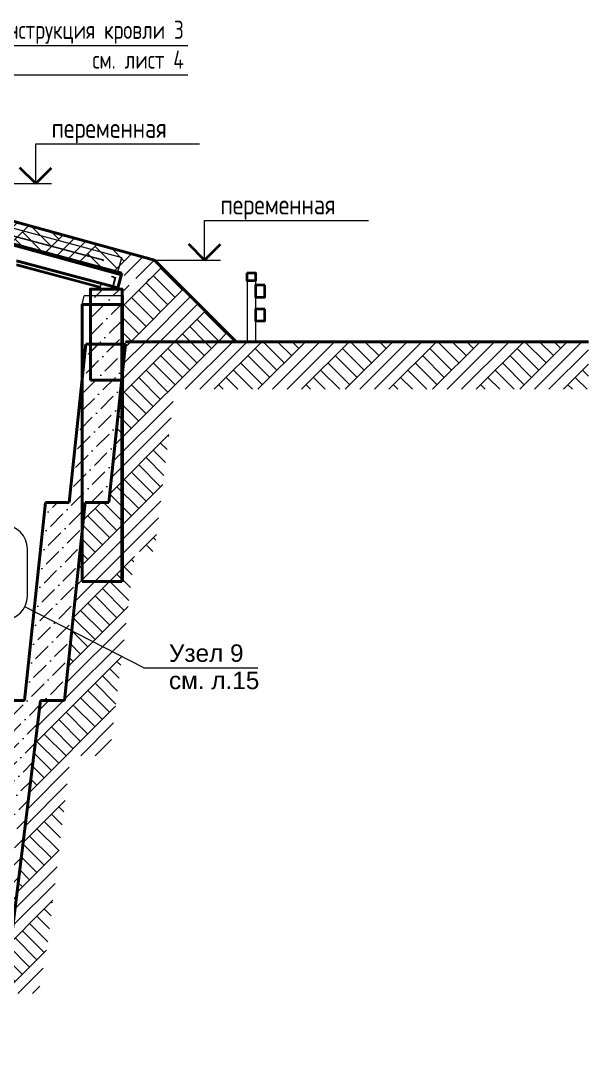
# Model space of a CAD drawing. Header units: millimetres. Extents: x 38742 to 206544, y -3832 to 13261.
# Drawn here: x 73977 to 81152, y -1420 to 11586 of the extents above; entities that cross this region are included whole.
import ezdxf

# ---------------------------------------------------------------- set-up
doc = ezdxf.new("R2010")
doc.units = ezdxf.units.MM
doc.header["$MEASUREMENT"] = 0
for name, color, linetype in [('- Спрятан', 7, 'Continuous'), ('крыша', 7, 'Continuous'), ('перекрытие', 7, 'Continuous'), ('подп стены Инжзащита', 7, 'Continuous'), ('чертеж', 7, 'Continuous')]:
    doc.layers.add(name, color=color, linetype=linetype)
for name, color, linetype, lineweight in [('- Спрятан_Ном._пера__96', 7, 'Continuous', 13), ('0_Ном._пера__95', 251, 'Continuous', 13), ('0_Ном._пера__97', 7, 'Continuous', 20), ('0_Ном._пера__99', 7, 'Continuous', 40), ('крыша_Ном._пера__97', 7, 'Continuous', 20), ('крыша_Ном._пера__99', 7, 'Continuous', 40), ('линии_Ном._пера__99', 7, 'Continuous', 40), ('перекрытие_Ном._пера__96', 7, 'Continuous', 13), ('подп стены Инжзащита_Ном._пера__96', 7, 'Continuous', 13), ('подп стены Инжзащита_Ном._пера__97', 7, 'Continuous', 20), ('подп стены Инжзащита_Ном._пера__99', 7, 'Continuous', 40), ('стены02_Ном._пера__96', 7, 'Continuous', 13), ('стены02_Ном._пера__99', 7, 'Continuous', 40), ('текст_Ном._пера__1', 7, 'Continuous', 25), ('текст_Ном._пера__96', 7, 'Continuous', 13), ('чертеж_Ном._пера__96', 7, 'Continuous', 13), ('чертеж_Ном._пера__98', 7, 'Continuous', 35)]:
    doc.layers.add(name, color=color, linetype=linetype, lineweight=lineweight)
doc.styles.add('СГЕНЕРИР_СТИЛЬ_1', font='gost_2_304-81_type.ttf')
doc.styles.add('СГЕНЕРИР_СТИЛЬ_2', font='arial.ttf')
pattern_1 = [(45, (0, 0), (-275.7716, 275.7716), []), (45, (-91.9, 91.9), (-551.543, 551.543), []), (45, (-183.85, 183.85), (-551.543, 551.543), []), (135, (-275.77, 275.77), (91.92388, 91.92388), [390, -390])]
pattern_2 = [(45, (0, 0), (-212.132, 212.132), [225, -75, 0, -75]), (45, (26.52, 238.65), (-212.132, 212.132), [225, -75, 0, -75])]

# ---------------------------------------------------------------- blocks, each defined once
blk = doc.blocks.new('Элемент разреза_1_2')
at = {"layer": 'крыша_Ном._пера__99', "linetype": 'Continuous'}
for p, q in [((71806, 9120), (71856, 9307)), ((75256, 8396), (71856, 9307)), ((73856, 8571), (71806, 9120)), ((75206, 8209), (73926, 8552)), ((75206, 8209), (75256, 8396))]:
    blk.add_line(p, q, dxfattribs=at)
blk = doc.blocks.new('Элемент разреза_2_2')
at = {"layer": 'подп стены Инжзащита_Ном._пера__96', "linetype": 'Continuous'}
for p, q in [((74755, 8000), (74779, 8111)), ((75279, 8111), (74779, 8111)), ((75255, 8000), (75279, 8111)), ((75279, 7500), (75279, 8111)), ((75279, 4500), (75279, 7273)), ((75279, 4500), (75255, 4500))]:
    blk.add_line(p, q, dxfattribs=at)
at = {"layer": 'подп стены Инжзащита_Ном._пера__99', "linetype": 'Continuous'}
for p, q in [((74755, 8000), (75255, 8000)), ((74755, 4500), (74755, 8000)), ((75255, 4500), (75255, 8000)), ((74755, 4500), (75255, 4500))]:
    blk.add_line(p, q, dxfattribs=at)
blk = doc.blocks.new('Элемент разреза_14_2')
at = {"layer": 'подп стены Инжзащита_Ном._пера__96', "linetype": 'Continuous'}
h = blk.add_hatch(dxfattribs=at)
h.set_pattern_fill('Ж_Б_2_0002', color=256, style=0, pattern_type=2)
h.set_pattern_definition(pattern_2)
h.paths.add_polyline_path([(73860, 0), (74228, 3000), (73725, 3000), (73356, 0)])
at = {"layer": 'подп стены Инжзащита_Ном._пера__99', "linetype": 'Continuous'}
for p, q in [((73356, 0), (73725, 3000)), ((73725, 3000), (74027, 3000)), ((73860, 0), (74228, 3000)), ((73356, 0), (73860, 0))]:
    blk.add_line(p, q, dxfattribs=at)
blk = doc.blocks.new('Элемент разреза_15_2')
at = {"layer": 'подп стены Инжзащита_Ном._пера__96', "linetype": 'Continuous'}
h = blk.add_hatch(dxfattribs=at)
h.set_pattern_fill('Ж_Б_2_0002', color=256, style=0, pattern_type=2)
h.set_pattern_definition(pattern_2)
h.paths.add_polyline_path([(74530, 3000), (74793, 5500), (74290, 5500), (74027, 3000)])
at = {"layer": 'подп стены Инжзащита_Ном._пера__99', "linetype": 'Continuous'}
for p, q in [((74027, 3000), (74290, 5500)), ((74290, 5500), (74590, 5500)), ((74530, 3000), (74793, 5500)), ((74228, 3000), (74530, 3000))]:
    blk.add_line(p, q, dxfattribs=at)
blk = doc.blocks.new('Элемент разреза_16_2')
at = {"layer": 'крыша_Ном._пера__97', "linetype": 'Continuous'}
for p in [(72316, 9384), (75206, 8409)]:
    blk.add_line(p, (75256, 8596), dxfattribs=at)
blk = doc.blocks.new('Элемент разреза_41_2')
at = {"layer": '- Спрятан_Ном._пера__96', "linetype": 'Continuous'}
for p, q in [((72316, 9290), (75024, 8564)), ((72316, 9288), (75024, 8562)), ((72316, 9284), (75023, 8559)), ((75021, 8554), (75023, 8559)), ((75023, 8560), (75024, 8562)), ((75023, 8559), (75023, 8560)), ((75024, 8562), (75024, 8564))]:
    blk.add_line(p, q, dxfattribs=at)
blk = doc.blocks.new('Элемент разреза_42_2')
at = {"layer": '- Спрятан_Ном._пера__96', "linetype": 'Continuous'}
for p, q in [((72116, 8997), (73631, 8591)), ((72116, 8989), (73631, 8583)), ((72116, 8983), (73631, 8577)), ((72116, 8979), (73631, 8573)), ((72116, 8978), (73631, 8572)), ((73926, 8512), (74987, 8228)), ((73926, 8504), (74985, 8220)), ((73926, 8498), (74984, 8214)), ((73926, 8494), (74983, 8211)), ((73926, 8493), (74982, 8209)), ((74982, 8209), (74983, 8211)), ((74983, 8213), (74984, 8214)), ((74983, 8211), (74983, 8213)), ((74984, 8214), (74985, 8220)), ((74985, 8220), (74986, 8222)), ((74986, 8222), (74987, 8228)), ((74987, 8228), (74997, 8265))]:
    blk.add_line(p, q, dxfattribs=at)
blk = doc.blocks.new('Отметка высоты (ГОСТ)[13]_2', base_point=(76302, 8562))
at = {"layer": 'чертеж_Ном._пера__96', "linetype": 'Continuous'}
for p, q in [((76302, 8562), (76302, 9062)), ((76302, 9062), (78372, 9062)), ((75671, 8562), (76502, 8562))]:
    blk.add_line(p, q, dxfattribs=at)
at = {"layer": 'чертеж_Ном._пера__98', "linetype": 'Continuous'}
for q in [(76102, 8762), (76502, 8762)]:
    blk.add_line((76302, 8562), q, dxfattribs=at)
at = {"layer": 'чертеж_Ном._пера__96', "insert": (76502, 9070), "char_height": 250, "attachment_point": 7, "style": 'СГЕНЕРИР_СТИЛЬ_1'}
blk.add_mtext('{переменная\\A1{\\H.66x;\\S^  ;}}', dxfattribs=at)
blk = doc.blocks.new('Отметка высоты (ГОСТ)[14]_2', base_point=(74168, 9528))
at = {"layer": 'чертеж_Ном._пера__96', "linetype": 'Continuous'}
for p, q in [((74168, 9528), (74168, 10028)), ((74168, 10028), (76238, 10028)), ((73537, 9528), (74368, 9528))]:
    blk.add_line(p, q, dxfattribs=at)
at = {"layer": 'чертеж_Ном._пера__98', "linetype": 'Continuous'}
for q in [(73968, 9728), (74368, 9728)]:
    blk.add_line((74168, 9528), q, dxfattribs=at)
at = {"layer": 'чертеж_Ном._пера__96', "insert": (74368, 10037), "char_height": 250, "attachment_point": 7, "style": 'СГЕНЕРИР_СТИЛЬ_1'}
blk.add_mtext('{переменная\\A1{\\H.66x;\\S^  ;}}', dxfattribs=at)
blk = doc.blocks.new('Элемент разреза_63_2')
at = {"layer": 'подп стены Инжзащита_Ном._пера__96', "linetype": 'Continuous'}
h = blk.add_hatch(dxfattribs=at)
h.set_pattern_fill('Ж_Б_2_0002', color=256, style=0, pattern_type=2)
h.set_pattern_definition(pattern_2)
h.paths.add_polyline_path([(75093, 5500), (75303, 7500), (74800, 7500), (74590, 5500)])
at = {"layer": 'подп стены Инжзащита_Ном._пера__99', "linetype": 'Continuous'}
for p, q in [((74590, 5500), (74800, 7500)), ((74800, 7500), (75303, 7500)), ((75093, 5500), (75303, 7500)), ((74793, 5500), (75093, 5500))]:
    blk.add_line(p, q, dxfattribs=at)
blk = doc.blocks.new('Чертеж детали_2_2', base_point=(72698, 4616))
at = {"layer": 'перекрытие_Ном._пера__96', "linetype": 'Continuous'}
for p, q in [((73766, 5211), (71629, 5211)), ((71331, 4913), (71331, 4318)), ((74064, 4318), (74064, 4913)), ((75534, 3413), (74031, 4183)), ((71629, 4021), (73766, 4021)), ((75534, 3413), (75852, 3413)), ((75852, 3413), (76975, 3413))]:
    blk.add_line(p, q, dxfattribs=at)
for centre, start, end in [((71629, 4913), 90, 180), ((73766, 4913), 0, 90), ((71629, 4318), 180, 270), ((73766, 4318), 270, 0)]:
    blk.add_arc(centre, 298, start, end, dxfattribs=at)
at = {"layer": 'перекрытие_Ном._пера__96', "char_height": 220, "style": 'СГЕНЕРИР_СТИЛЬ_2'}
for s, insert, attachment_point in [('{Узел 9}', (75852, 3485), 7), ('{см. л.15}', (75852, 3363), 1)]:
    blk.add_mtext(s, dxfattribs=dict(at, insert=insert, attachment_point=attachment_point))

msp = doc.modelspace()

# ---------------------------------------------------------------- hatches: boundary and pattern name
at = {"layer": '0_Ном._пера__95', "linetype": 'Continuous'}
msp.add_hatch(color=256, dxfattribs=at).paths.add_polyline_path([(75144.9, 8227.5), (75096.9, 8240.4), (75097.5, 8242.7, -0.3888787), (75100.5, 8244.6), (75137, 8238.2, 0.3888787), (75144.8, 8243.1), (75168.1, 8330, 0.3888787), (75163.8, 8338.2), (75129, 8350.9, -0.3888787), (75127.3, 8354), (75128, 8356.3), (75176, 8343.5)])
at = {"layer": 'подп стены Инжзащита_Ном._пера__97', "linetype": 'Continuous'}
h = msp.add_hatch(dxfattribs=at)
h.set_pattern_fill('ГРУНТ_0002', color=256, style=0, pattern_type=2)
h.set_pattern_definition(pattern_1)
h.paths.add_polyline_path([(74793, 5500), (75093, 5500), (75306.3, 7529.8), (81151.6, 7529.8), (81151.6, 6929.8), (75923.2, 6929.8), (75667.3, 4880.2), (75423, 4880.2), (75099.5, 2300), (74609.5, 2300), (74322.6, -36.7), (74322.6, -53.3), (74286.8, -256.4), (74199.9, -700), (73668.5, -700), (73488.5, -1419.9), (72601.8, -1419.9), (72601.8, -810), (73022.6, -810), (73200.1, -100), (73722.6, -100), (73722.6, 0), (73858.1, -16.6), (74228.5, 3000), (74530.2, 3000)])
at = {"layer": 'стены02_Ном._пера__96', "linetype": 'Continuous'}
h = msp.add_hatch(dxfattribs=at)
h.set_pattern_fill('EARTH_0002', color=256, style=0, pattern_type=2)
h.set_pattern_definition(pattern_1)
h.paths.add_polyline_path([(72315.7, 9482.6), (75670.7, 8561.6), (75597.1, 8281.8), (72315.7, 9182.6)])
h = msp.add_hatch(dxfattribs=at)
h.set_pattern_fill('EARTH_0002', color=256, style=0, pattern_type=2)
h.set_pattern_definition(pattern_1)
h.paths.add_polyline_path([(75355.2, 8239.2), (75670.7, 8561.6), (76702.5, 7529.8), (75285.7, 7529.8), (75276.3, 8318)])
h = msp.add_hatch(dxfattribs=at)
h.set_pattern_fill('Ж_Б_2_0002', color=256, style=0, pattern_type=2)
h.set_pattern_definition(pattern_2)
h.paths.add_polyline_path([(74858.3, 7045.9), (75258.3, 7045.9), (75258.3, 8195.9), (74858.3, 8195.9)])

# ---------------------------------------------------------------- linework, layer by layer
at = {"layer": '0_Ном._пера__97', "linetype": 'Continuous'}
for p, q in [((75127.3, 8354), (75128, 8356.3)), ((75128, 8356.3), (75176, 8343.5)), ((75163.8, 8338.2), (75129, 8350.9)), ((75144.8, 8243.1), (75168.1, 8330)), ((75176, 8343.5), (75144.9, 8227.5)), ((75096.9, 8240.4), (75097.5, 8242.7)), ((75144.9, 8227.5), (75096.9, 8240.4)), ((75100.5, 8244.6), (75137, 8238.2))]:
    msp.add_line(p, q, dxfattribs=at)
for centre, radius, start, end in [((75129.8, 8353.3), 2.57, 165.01606, 250.01606), ((75161.4, 8331.8), 6.86, 345.00001, 70.00001), ((75100, 8242.1), 2.57, 80.00001, 165.00001), ((75138.1, 8244.9), 6.86, 259.98108, 344.98108)]:
    msp.add_arc(centre, radius, start, end, dxfattribs=at)
at = {"layer": '0_Ном._пера__99', "linetype": 'Continuous'}
msp.add_line((72315.7, 9182.6), (75250.6, 8376.9), dxfattribs=at)
at = {"layer": 'линии_Ном._пера__99', "linetype": 'Continuous', "flags": 128}
for points in [[(72315.7, 9482.6), (75670.7, 8561.6)], [(75670.7, 8561.6), (76702.5, 7529.8)]]:
    msp.add_lwpolyline(points, dxfattribs=at)
at = {"layer": 'подп стены Инжзащита_Ном._пера__99', "linetype": 'Continuous', "flags": 128}
msp.add_lwpolyline([(75303.2, 7529.8), (81151.6, 7529.8)], dxfattribs=at)
at = {"layer": 'стены02_Ном._пера__99', "linetype": 'Continuous', "flags": 128}
msp.add_lwpolyline([(74858.3, 7045.9), (75258.3, 7045.9), (75258.3, 8195.9), (74858.3, 8195.9)], close=True, dxfattribs=at)
at = {"layer": 'текст_Ном._пера__96', "linetype": 'Continuous'}
for p, q in [((72995.2, 11272.1), (76088.3, 11272.1)), ((72995.2, 10902.1), (76088.3, 10902.1))]:
    msp.add_line(p, q, dxfattribs=at)
at = {"layer": 'чертеж_Ном._пера__96', "linetype": 'Continuous', "flags": 128}
msp.add_lwpolyline([(76843.6, 8298.6), (76943.6, 8298.6), (76943.6, 7529.8), (76843.6, 7529.8)], close=True, dxfattribs=at)
at = {"layer": 'чертеж_Ном._пера__98', "linetype": 'Continuous', "flags": 128}
for points in [[(76839.1, 8398.7), (76943.6, 8398.7), (76943.6, 8298.6), (76839.1, 8298.6)], [(77063.4, 8243.1), (76943.6, 8243.1), (76943.6, 8092.9), (77063.4, 8092.9)], [(77063.4, 7943), (76943.6, 7943), (76943.6, 7792.9), (77063.4, 7792.9)]]:
    msp.add_lwpolyline(points, close=True, dxfattribs=at)

# ---------------------------------------------------------------- block references
at = {"layer": '- Спрятан'}
for name in ['Элемент разреза_41_2', 'Элемент разреза_42_2']:
    msp.add_blockref(name, (0, 0), dxfattribs=at)
at = {"layer": 'крыша'}
for name in ['Элемент разреза_16_2', 'Элемент разреза_1_2']:
    msp.add_blockref(name, (0, 0), dxfattribs=at)
at = {"layer": 'перекрытие', "linetype": 'Continuous'}
msp.add_blockref('Чертеж детали_2_2', (72697.5, 4615.7), dxfattribs=at)
at = {"layer": 'подп стены Инжзащита'}
for name in ['Элемент разреза_2_2', 'Элемент разреза_63_2', 'Элемент разреза_15_2', 'Элемент разреза_14_2']:
    msp.add_blockref(name, (0, 0), dxfattribs=at)
at = {"layer": 'чертеж', "linetype": 'Continuous'}
for name, p in [('Отметка высоты (ГОСТ)[14]_2', (74168.3, 9527.9)), ('Отметка высоты (ГОСТ)[13]_2', (76302, 8561.6))]:
    msp.add_blockref(name, p, dxfattribs=at)

# ---------------------------------------------------------------- texts
at = {"layer": 'текст_Ном._пера__1', "linetype": 'Continuous', "insert": (76038.8, 11282), "char_height": 230, "attachment_point": 6, "line_spacing_factor": 0.981818, "style": 'СГЕНЕРИР_СТИЛЬ_1'}
msp.add_mtext('{\\W0.950000x;Конструкция кровли 3\\Pсм. лист 4}', dxfattribs=at)

doc.saveas('drawing.dxf')
